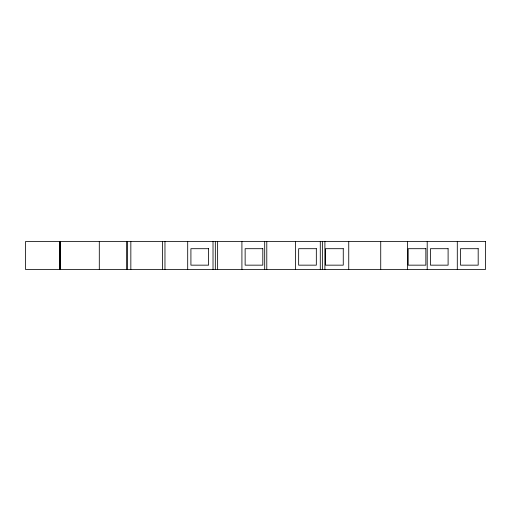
<?xml version="1.0" encoding="UTF-8"?>
<svg xmlns="http://www.w3.org/2000/svg" width="511" height="511" viewBox="0 0 511 511"><rect width="100%" height="100%" fill="white"/><g stroke="black" fill="none" stroke-linecap="round" stroke-linejoin="round"><path stroke-width="0.77" d="M457.294 241.505L457.294 269.495M427.209 241.505L427.209 269.495M407.618 241.505L407.618 269.495M380.727 241.505L380.727 269.495M348.745 241.505L348.745 269.495M324.9 241.505L324.9 269.495M322.371 241.505L322.371 269.495M320.288 241.505L320.288 269.495M295.435 241.505L295.435 269.495M266.787 241.505L266.787 269.495M264.692 241.505L264.692 269.495M241.914 241.505L241.914 269.495M217.635 241.505L217.635 269.495M215.329 241.505L215.329 269.495M213.023 241.505L213.023 269.495M187.697 241.505L187.697 269.495M164.964 241.505L164.964 269.495M162.511 241.505L162.511 269.495M130.842 241.505L130.842 269.495M127.098 241.505L127.098 269.495M126.926 241.505L126.926 269.495M99.3 241.505L99.3 269.495M60.298 241.505L60.298 269.495M60.189 241.505L60.189 269.495M60.068 241.505L60.068 269.495M60.004 241.505L60.004 269.495M485.45 241.505L25.55 241.505L25.55 269.495L485.45 269.495L485.45 241.505M208.59 248.697L190.916 248.697L190.916 265.158L208.59 265.158L208.59 248.697M262.807 248.697L245.139 248.697L245.139 265.158L262.807 265.158L262.807 248.697M316.328 248.697L298.654 248.697L298.654 265.158L316.328 265.158L316.328 248.697M343.264 248.697L325.59 248.697L325.59 265.158L343.264 265.158L343.264 248.697M425.848 248.697L408.174 248.697L408.174 265.158L425.848 265.158L425.848 248.697M448.102 248.697L430.428 248.697L430.428 265.158L448.102 265.158L448.102 248.697M478.187 248.697L460.513 248.697L460.513 265.158L478.187 265.158L478.187 248.697"/></g></svg>
